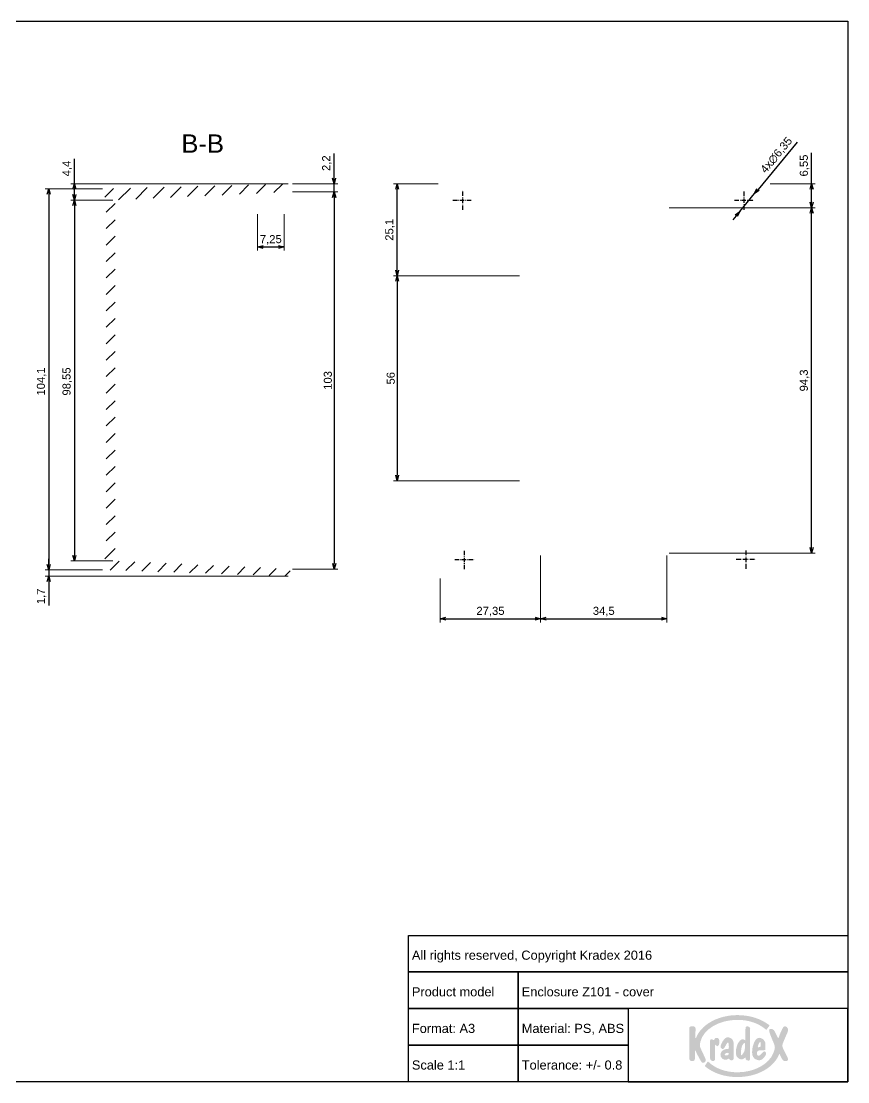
# Paper-space layout 'Cover' of a CAD drawing. Header units: millimetres. Extents: x 0 to 414, y 0 to 290.
# Drawn here: x 187.8 to 413.5, y 0.5 to 290.1 of the extents above; entities that cross this region are included whole.
import ezdxf

# ---------------------------------------------------------------- set-up
doc = ezdxf.new("R2010")
doc.units = ezdxf.units.MM
doc.linetypes.add('ACAD_ISO10W100', pattern=[18, 12, -3, 0, -3])
for name, color, linetype, lineweight in [('MD_Annotation', 7, 'Continuous', 25), ('MD_Axes', 7, 'ACAD_ISO10W100', 25), ('MD_Hatching', 7, 'Continuous', 25)]:
    doc.layers.add(name, color=color, linetype=linetype, lineweight=lineweight)
doc.layers.add('Tabelka', color=7, linetype='Continuous')
doc.styles.get("Standard").update_dxf_attribs({"font": 'arial.ttf'})
doc.dimstyles.new('ISO-25', dxfattribs={"dimtxt": 2.2, "dimasz": 1.5, "dimexe": 1, "dimexo": 0.625, "dimtad": 1, "dimrnd": 0.05, "dimtxsty": 'Standard', "dimblk": 'OPEN30', "dimcen": 2.5, "dimadec": 0, "dimazin": 0, "dimtfac": 1, "dimtmove": 0, "dimatfit": 3, "dimfxl": 1, "dimlwe": 18, "dimarcsym": 0})

# ---------------------------------------------------------------- blocks, each defined once
blk = doc.blocks.new('_Open30')
at = {"color": 0, "linetype": 'ByBlock', "lineweight": -2}
for p, q in [((-1, 0.27), (0, 0)), ((0, 0), (-1, -0.27)), ((0, 0), (-1, 0))]:
    blk.add_line(p, q, dxfattribs=at)
blk = doc.blocks.new('*D181')
at = {"layer": 'Defpoints', "color": 0, "transparency": 16777216}
for p in [(252.34, 238.08), (259.59, 238.08), (259.59, 228.48)]:
    blk.add_point(p, dxfattribs=at)
at = {"layer": 'MD_Annotation', "color": 0, "lineweight": 18, "transparency": 16777216}
for p, q in [((252.34, 237.45), (252.34, 227.48)), ((259.59, 237.45), (259.59, 227.48))]:
    blk.add_line(p, q, dxfattribs=at)
at = {"layer": 'MD_Annotation', "color": 0, "lineweight": -2, "transparency": 16777216}
blk.add_line((253.84, 228.48), (258.09, 228.48), dxfattribs=at)
at = {"layer": 'MD_Annotation', "color": 0, "lineweight": -2, "transparency": 16777216, "xscale": 1.5, "yscale": 1.5, "zscale": 1.5, "rotation": 180}
blk.add_blockref('_Open30', (252.34, 228.48), dxfattribs=at)
at = {"layer": 'MD_Annotation', "color": 0, "lineweight": -2, "transparency": 16777216, "xscale": 1.5, "yscale": 1.5, "zscale": 1.5}
blk.add_blockref('_Open30', (259.59, 228.48), dxfattribs=at)
at = {"layer": 'MD_Annotation', "color": 0, "transparency": 16777216, "insert": (255.97, 230.42), "char_height": 2.2, "attachment_point": 5}
blk.add_mtext('7,25', dxfattribs=at)
blk = doc.blocks.new('*D182')
at = {"layer": 'Defpoints', "color": 0, "transparency": 16777216}
for p in [(261.29, 243.53), (261.29, 140.53), (273.29, 140.53)]:
    blk.add_point(p, dxfattribs=at)
at = {"layer": 'MD_Annotation', "color": 0, "lineweight": 18, "transparency": 16777216}
for p, q in [((261.92, 243.53), (274.29, 243.53)), ((261.92, 140.53), (274.29, 140.53))]:
    blk.add_line(p, q, dxfattribs=at)
at = {"layer": 'MD_Annotation', "color": 0, "lineweight": -2, "transparency": 16777216}
blk.add_line((273.29, 242.03), (273.29, 142.03), dxfattribs=at)
at = {"layer": 'MD_Annotation', "color": 0, "lineweight": -2, "transparency": 16777216, "xscale": 1.5, "yscale": 1.5, "zscale": 1.5}
for p, rotation in [((273.29, 243.53), 90), ((273.29, 140.53), 270)]:
    blk.add_blockref('_Open30', p, dxfattribs=dict(at, rotation=rotation))
at = {"layer": 'MD_Annotation', "color": 0, "transparency": 16777216, "insert": (271.55, 192.03), "char_height": 2.2, "attachment_point": 5, "rotation": 90}
blk.add_mtext('103', dxfattribs=at)
blk = doc.blocks.new('*D183')
at = {"layer": 'Defpoints', "color": 0, "transparency": 16777216}
for p in [(213.44, 241.31), (202.34, 142.75), (213.44, 142.75)]:
    blk.add_point(p, dxfattribs=at)
at = {"layer": 'MD_Annotation', "color": 0, "lineweight": 18, "transparency": 16777216}
for p, q in [((212.82, 241.31), (201.34, 241.31)), ((212.82, 142.75), (201.34, 142.75))]:
    blk.add_line(p, q, dxfattribs=at)
at = {"layer": 'MD_Annotation', "color": 0, "lineweight": -2, "transparency": 16777216}
blk.add_line((202.34, 239.81), (202.34, 144.25), dxfattribs=at)
at = {"layer": 'MD_Annotation', "color": 0, "lineweight": -2, "transparency": 16777216, "xscale": 1.5, "yscale": 1.5, "zscale": 1.5}
for p, rotation in [((202.34, 241.31), 90), ((202.34, 142.75), 270)]:
    blk.add_blockref('_Open30', p, dxfattribs=dict(at, rotation=rotation))
at = {"layer": 'MD_Annotation', "color": 0, "transparency": 16777216, "insert": (200.39, 191.75), "char_height": 2.2, "attachment_point": 5, "rotation": 90}
blk.add_mtext('98,55', dxfattribs=at)
blk = doc.blocks.new('*D186')
at = {"layer": 'Defpoints', "color": 0, "transparency": 16777216}
for p in [(364.14, 239.18), (403.66, 239.18), (364.14, 144.88)]:
    blk.add_point(p, dxfattribs=at)
at = {"layer": 'MD_Annotation', "color": 0, "lineweight": 18, "transparency": 16777216}
for p, q in [((364.76, 239.18), (404.66, 239.18)), ((364.76, 144.88), (404.66, 144.88))]:
    blk.add_line(p, q, dxfattribs=at)
at = {"layer": 'MD_Annotation', "color": 0, "lineweight": -2, "transparency": 16777216}
blk.add_line((403.66, 146.38), (403.66, 237.68), dxfattribs=at)
at = {"layer": 'MD_Annotation', "color": 0, "lineweight": -2, "transparency": 16777216, "xscale": 1.5, "yscale": 1.5, "zscale": 1.5}
for p, rotation in [((403.66, 239.18), 90), ((403.66, 144.88), 270)]:
    blk.add_blockref('_Open30', p, dxfattribs=dict(at, rotation=rotation))
at = {"layer": 'MD_Annotation', "color": 0, "transparency": 16777216, "insert": (401.72, 192.03), "char_height": 2.2, "attachment_point": 5, "rotation": 90}
blk.add_mtext('94,3', dxfattribs=at)
blk = doc.blocks.new('*D187')
at = {"layer": 'Defpoints', "color": 0, "transparency": 16777216}
for p in [(329.64, 144.88), (364.14, 144.88), (364.14, 126.95)]:
    blk.add_point(p, dxfattribs=at)
at = {"layer": 'MD_Annotation', "color": 0, "lineweight": 18, "transparency": 16777216}
for p, q in [((329.64, 144.26), (329.64, 125.95)), ((364.14, 144.26), (364.14, 125.95))]:
    blk.add_line(p, q, dxfattribs=at)
at = {"layer": 'MD_Annotation', "color": 0, "lineweight": -2, "transparency": 16777216}
blk.add_line((331.14, 126.95), (362.64, 126.95), dxfattribs=at)
at = {"layer": 'MD_Annotation', "color": 0, "lineweight": -2, "transparency": 16777216, "xscale": 1.5, "yscale": 1.5, "zscale": 1.5, "rotation": 180}
blk.add_blockref('_Open30', (329.64, 126.95), dxfattribs=at)
at = {"layer": 'MD_Annotation', "color": 0, "lineweight": -2, "transparency": 16777216, "xscale": 1.5, "yscale": 1.5, "zscale": 1.5}
blk.add_blockref('_Open30', (364.14, 126.95), dxfattribs=at)
at = {"layer": 'MD_Annotation', "color": 0, "transparency": 16777216, "insert": (346.89, 128.9), "char_height": 2.2, "attachment_point": 5}
blk.add_mtext('34,5', dxfattribs=at)
blk = doc.blocks.new('*D188')
at = {"layer": 'Defpoints', "color": 0, "transparency": 16777216}
for p in [(290.48, 245.74), (302.26, 245.74), (324.54, 220.63)]:
    blk.add_point(p, dxfattribs=at)
at = {"layer": 'MD_Annotation', "color": 0, "lineweight": 18, "transparency": 16777216}
for p, q in [((301.64, 245.74), (289.48, 245.74)), ((323.92, 220.63), (289.48, 220.63))]:
    blk.add_line(p, q, dxfattribs=at)
at = {"layer": 'MD_Annotation', "color": 0, "lineweight": -2, "transparency": 16777216}
blk.add_line((290.48, 222.13), (290.48, 244.24), dxfattribs=at)
at = {"layer": 'MD_Annotation', "color": 0, "lineweight": -2, "transparency": 16777216, "xscale": 1.5, "yscale": 1.5, "zscale": 1.5}
for p, rotation in [((290.48, 245.74), 90), ((290.48, 220.63), 270)]:
    blk.add_blockref('_Open30', p, dxfattribs=dict(at, rotation=rotation))
at = {"layer": 'MD_Annotation', "color": 0, "transparency": 16777216, "insert": (288.53, 233.18), "char_height": 2.2, "attachment_point": 5, "rotation": 90}
blk.add_mtext('25,1', dxfattribs=at)
blk = doc.blocks.new('*D189')
at = {"layer": 'Defpoints', "color": 0, "transparency": 16777216}
for p in [(324.32, 220.63), (290.48, 164.63), (324.54, 164.63)]:
    blk.add_point(p, dxfattribs=at)
at = {"layer": 'MD_Annotation', "color": 0, "lineweight": 18, "transparency": 16777216}
for p, q in [((323.7, 220.63), (289.48, 220.63)), ((323.92, 164.63), (289.48, 164.63))]:
    blk.add_line(p, q, dxfattribs=at)
at = {"layer": 'MD_Annotation', "color": 0, "lineweight": -2, "transparency": 16777216}
blk.add_line((290.48, 219.13), (290.48, 166.13), dxfattribs=at)
at = {"layer": 'MD_Annotation', "color": 0, "lineweight": -2, "transparency": 16777216, "xscale": 1.5, "yscale": 1.5, "zscale": 1.5}
for p, rotation in [((290.48, 220.63), 90), ((290.48, 164.63), 270)]:
    blk.add_blockref('_Open30', p, dxfattribs=dict(at, rotation=rotation))
at = {"layer": 'MD_Annotation', "color": 0, "transparency": 16777216, "insert": (288.73, 192.63), "char_height": 2.2, "attachment_point": 5, "rotation": 90}
blk.add_mtext('56', dxfattribs=at)
blk = doc.blocks.new('*D190')
at = {"layer": 'Defpoints', "color": 0, "transparency": 16777216}
for p in [(388.07, 243.06), (384.01, 238.18)]:
    blk.add_point(p, dxfattribs=at)
at = {"layer": 'MD_Annotation', "color": 0, "lineweight": -2, "transparency": 16777216}
for p, q in [((399.72, 257.11), (389.02, 244.22)), ((384.01, 238.18), (388.07, 243.06)), ((383.05, 237.02), (382.1, 235.87))]:
    blk.add_line(p, q, dxfattribs=at)
at = {"layer": 'MD_Annotation', "color": 0, "lineweight": -2, "transparency": 16777216, "xscale": 1.5, "yscale": 1.5, "zscale": 1.5}
for p, rotation in [((388.07, 243.06), 230.3308859867041), ((384.01, 238.18), 50.33088598670415)]:
    blk.add_blockref('_Open30', p, dxfattribs=dict(at, rotation=rotation))
at = {"layer": 'MD_Annotation', "color": 0, "transparency": 16777216, "insert": (394.13, 253.49), "char_height": 2.2, "attachment_point": 5, "rotation": 50.3309}
blk.add_mtext('4x∅6,35', dxfattribs=at)
blk = doc.blocks.new('*D200')
at = {"layer": 'Defpoints', "color": 0, "transparency": 16777216}
for p in [(391.66, 245.74), (403.66, 245.74), (364.14, 239.18)]:
    blk.add_point(p, dxfattribs=at)
at = {"layer": 'MD_Annotation', "color": 0, "lineweight": -2, "transparency": 16777216}
for p, q in [((403.66, 245.74), (403.66, 254.23)), ((403.66, 240.68), (403.66, 244.24))]:
    blk.add_line(p, q, dxfattribs=at)
at = {"layer": 'MD_Annotation', "color": 0, "lineweight": 18, "transparency": 16777216}
for p, q in [((392.29, 245.74), (404.66, 245.74)), ((364.76, 239.18), (404.66, 239.18))]:
    blk.add_line(p, q, dxfattribs=at)
at = {"layer": 'MD_Annotation', "color": 0, "lineweight": -2, "transparency": 16777216, "xscale": 1.5, "yscale": 1.5, "zscale": 1.5}
for p, rotation in [((403.66, 245.74), 90), ((403.66, 239.18), 270)]:
    blk.add_blockref('_Open30', p, dxfattribs=dict(at, rotation=rotation))
at = {"layer": 'MD_Annotation', "color": 0, "transparency": 16777216, "insert": (401.72, 250.73), "char_height": 2.2, "attachment_point": 5, "rotation": 90}
blk.add_mtext('6,55', dxfattribs=at)
blk = doc.blocks.new('*D201')
at = {"layer": 'Defpoints', "color": 0, "transparency": 16777216}
for p in [(329.64, 144.88), (302.26, 138.58), (329.64, 126.95)]:
    blk.add_point(p, dxfattribs=at)
at = {"layer": 'MD_Annotation', "color": 0, "lineweight": 18, "transparency": 16777216}
for p, q in [((329.64, 144.26), (329.64, 125.95)), ((302.26, 137.96), (302.26, 125.95))]:
    blk.add_line(p, q, dxfattribs=at)
at = {"layer": 'MD_Annotation', "color": 0, "lineweight": -2, "transparency": 16777216}
blk.add_line((303.76, 126.95), (328.14, 126.95), dxfattribs=at)
at = {"layer": 'MD_Annotation', "color": 0, "lineweight": -2, "transparency": 16777216, "xscale": 1.5, "yscale": 1.5, "zscale": 1.5, "rotation": 180}
blk.add_blockref('_Open30', (302.26, 126.95), dxfattribs=at)
at = {"layer": 'MD_Annotation', "color": 0, "lineweight": -2, "transparency": 16777216, "xscale": 1.5, "yscale": 1.5, "zscale": 1.5}
blk.add_blockref('_Open30', (329.64, 126.95), dxfattribs=at)
at = {"layer": 'MD_Annotation', "color": 0, "transparency": 16777216, "insert": (315.95, 128.9), "char_height": 2.2, "attachment_point": 5}
blk.add_mtext('27,35', dxfattribs=at)
blk = doc.blocks.new('*D202')
at = {"layer": 'Defpoints', "color": 0, "transparency": 16777216}
for p in [(210.64, 244.39), (195.34, 140.28), (210.64, 140.28)]:
    blk.add_point(p, dxfattribs=at)
at = {"layer": 'MD_Annotation', "color": 0, "lineweight": 18, "transparency": 16777216}
for p, q in [((210.02, 244.39), (194.34, 244.39)), ((210.02, 140.28), (194.34, 140.28))]:
    blk.add_line(p, q, dxfattribs=at)
at = {"layer": 'MD_Annotation', "color": 0, "lineweight": -2, "transparency": 16777216}
blk.add_line((195.34, 242.89), (195.34, 141.78), dxfattribs=at)
at = {"layer": 'MD_Annotation', "color": 0, "lineweight": -2, "transparency": 16777216, "xscale": 1.5, "yscale": 1.5, "zscale": 1.5}
for p, rotation in [((195.34, 244.39), 90), ((195.34, 140.28), 270)]:
    blk.add_blockref('_Open30', p, dxfattribs=dict(at, rotation=rotation))
at = {"layer": 'MD_Annotation', "color": 0, "transparency": 16777216, "insert": (193.39, 191.75), "char_height": 2.2, "attachment_point": 5, "rotation": 90}
blk.add_mtext('104,1', dxfattribs=at)
blk = doc.blocks.new('*D208')
at = {"layer": 'Defpoints', "color": 0, "transparency": 16777216}
for p in [(261.29, 245.74), (261.29, 243.53), (273.24, 243.53)]:
    blk.add_point(p, dxfattribs=at)
at = {"layer": 'MD_Annotation', "color": 0, "lineweight": -2, "transparency": 16777216}
for p, q in [((273.24, 247.24), (273.24, 254.01)), ((273.24, 243.53), (273.24, 245.74)), ((273.24, 242.03), (273.24, 240.53))]:
    blk.add_line(p, q, dxfattribs=at)
at = {"layer": 'MD_Annotation', "color": 0, "lineweight": 18, "transparency": 16777216}
for p, q in [((261.92, 245.74), (274.24, 245.74)), ((261.92, 243.53), (274.24, 243.53))]:
    blk.add_line(p, q, dxfattribs=at)
at = {"layer": 'MD_Annotation', "color": 0, "lineweight": -2, "transparency": 16777216, "xscale": 1.5, "yscale": 1.5, "zscale": 1.5}
for p, rotation in [((273.24, 245.74), 270), ((273.24, 243.53), 90)]:
    blk.add_blockref('_Open30', p, dxfattribs=dict(at, rotation=rotation))
at = {"layer": 'MD_Annotation', "color": 0, "transparency": 16777216, "insert": (271.29, 251.37), "char_height": 2.2, "attachment_point": 5, "rotation": 90}
blk.add_mtext('2,2', dxfattribs=at)
blk = doc.blocks.new('*D209')
at = {"layer": 'Defpoints', "color": 0, "transparency": 16777216}
for p in [(261.29, 245.74), (202.34, 241.31), (213.44, 241.31)]:
    blk.add_point(p, dxfattribs=at)
at = {"layer": 'MD_Annotation', "color": 0, "lineweight": -2, "transparency": 16777216}
for p, q in [((202.34, 245.74), (202.34, 252.57)), ((202.34, 242.81), (202.34, 244.24))]:
    blk.add_line(p, q, dxfattribs=at)
at = {"layer": 'MD_Annotation', "color": 0, "lineweight": 18, "transparency": 16777216}
for p, q in [((260.67, 245.74), (201.34, 245.74)), ((212.82, 241.31), (201.34, 241.31))]:
    blk.add_line(p, q, dxfattribs=at)
at = {"layer": 'MD_Annotation', "color": 0, "lineweight": -2, "transparency": 16777216, "xscale": 1.5, "yscale": 1.5, "zscale": 1.5}
for p, rotation in [((202.34, 245.74), 90), ((202.34, 241.31), 270)]:
    blk.add_blockref('_Open30', p, dxfattribs=dict(at, rotation=rotation))
at = {"layer": 'MD_Annotation', "color": 0, "transparency": 16777216, "insert": (200.39, 249.9), "char_height": 2.2, "attachment_point": 5, "rotation": 90}
blk.add_mtext('4,4', dxfattribs=at)
blk = doc.blocks.new('*D210')
at = {"layer": 'Defpoints', "color": 0, "transparency": 16777216}
for p in [(195.34, 140.28), (210.64, 140.28), (261.29, 138.58)]:
    blk.add_point(p, dxfattribs=at)
at = {"layer": 'MD_Annotation', "color": 0, "lineweight": -2, "transparency": 16777216}
for p, q in [((195.34, 141.78), (195.34, 143.28)), ((195.34, 140.28), (195.34, 138.58)), ((195.34, 137.08), (195.34, 130.54))]:
    blk.add_line(p, q, dxfattribs=at)
at = {"layer": 'MD_Annotation', "color": 0, "lineweight": 18, "transparency": 16777216}
for p, q in [((210.02, 140.28), (194.34, 140.28)), ((260.67, 138.58), (194.34, 138.58))]:
    blk.add_line(p, q, dxfattribs=at)
at = {"layer": 'MD_Annotation', "color": 0, "lineweight": -2, "transparency": 16777216, "xscale": 1.5, "yscale": 1.5, "zscale": 1.5}
for p, rotation in [((195.34, 140.28), 270), ((195.34, 138.58), 90)]:
    blk.add_blockref('_Open30', p, dxfattribs=dict(at, rotation=rotation))
at = {"layer": 'MD_Annotation', "color": 0, "transparency": 16777216, "insert": (193.39, 133.06), "char_height": 2.2, "attachment_point": 5, "rotation": 90}
blk.add_mtext('1,7', dxfattribs=at)

psp = doc.layouts.new('Cover')

# ---------------------------------------------------------------- hatches: boundary and pattern name
at = {"layer": 'MD_Hatching'}
h = psp.add_hatch(dxfattribs=at)
h.set_pattern_fill('ANSI31', color=256, style=0)
h.paths.add_polyline_path([(261.294, 243.535), (261.294, 245.735), (210.644, 244.386), (210.644, 239.185), (211.044, 239.185), (211.044, 144.885), (210.644, 144.885), (210.644, 140.283), (261.294, 138.583), (261.294, 140.535), (213.444, 142.755), (213.444, 241.314)], flags=0)
at = {"layer": 'Tabelka', "true_color": 0x00539f}
h = psp.add_hatch(color=154, dxfattribs=at)
h.dxf.hatch_style = 2
edge = h.paths.add_edge_path()
edge.add_spline(control_points=[(374.452, 7.247), (374.452, 7.247), (373.51, 9.264), (373.51, 9.264), (373.027, 10.278), (373.135, 10.371), (373.142, 10.652), (373.153, 10.78), (373.198, 11.025), (373.272, 11.395), (374.146, 14.885), (378.349, 17.396), (383.431, 17.396), (386.539, 17.396), (389.31, 16.365), (391.14, 14.764), (391.212, 14.701), (391.303, 14.674), (391.367, 14.764), (391.407, 14.82), (392.038, 15.653), (392.08, 15.707), (392.146, 15.792), (392.165, 15.888), (392.046, 15.98), (389.902, 17.647), (386.835, 18.687), (383.431, 18.687), (378.361, 18.687), (374.042, 16.376), (372.395, 13.137), (372.349, 13.042), (372.337, 13.015), (372.282, 12.902), (371.992, 12.2), (371.912, 12.087), (371.925, 12.885), (371.925, 12.885), (371.954, 15.023), (371.954, 15.023), (371.962, 15.529), (371.572, 15.657), (370.946, 15.643), (370.473, 15.632), (370.267, 15.43), (370.265, 15.079), (370.265, 15.079), (370.237, 6.899), (370.237, 6.899), (370.236, 6.511), (370.504, 6.128), (371.014, 6.11), (371.55, 6.091), (371.745, 6.413), (371.758, 6.673), (371.809, 7.708), (371.835, 8.228), (371.835, 8.551), (371.822, 9.37), (371.941, 8.97), (372.117, 8.593), (372.491, 7.782), (373.016, 6.81), (373.551, 5.937), (373.732, 5.642), (374.111, 5.562), (374.417, 5.765), (374.999, 6.148), (374.635, 6.841), (374.452, 7.247), (374.452, 7.247), (374.452, 7.247), (374.452, 7.247)], knot_values=[0, 0, 0, 0, 1, 1, 1, 2, 2, 2, 3, 3, 3, 4, 4, 4, 5, 5, 5, 6, 6, 6, 7, 7, 7, 8, 8, 8, 9, 9, 9, 10, 10, 10, 11, 11, 11, 12, 12, 12, 13, 13, 13, 14, 14, 14, 15, 15, 15, 16, 16, 16, 17, 17, 17, 18, 18, 18, 19, 19, 19, 20, 20, 20, 21, 21, 21, 22, 22, 22, 23, 23, 23, 24, 24, 24, 24], degree=3, periodic=0)
edge = h.paths.add_edge_path()
edge.add_spline(control_points=[(377.608, 10.37), (377.838, 9.943), (378.434, 10.331), (378.434, 10.967), (378.434, 11.118), (378.434, 11.762), (378.434, 11.762), (378.434, 12.235), (378.124, 12.461), (377.8, 12.461), (377.45, 12.461), (377.269, 12.368), (377.164, 12.19), (377.123, 12.12), (377.078, 11.803), (376.901, 11.82), (376.725, 11.838), (376.678, 12.118), (376.371, 12.125), (376.119, 12.125), (375.9, 11.996), (375.9, 11.471), (375.9, 11.471), (375.9, 7.082), (375.9, 7.082), (375.9, 6.713), (376.107, 6.146), (376.65, 6.146), (377.151, 6.146), (377.263, 6.431), (377.267, 6.631), (377.267, 6.631), (377.259, 8.829), (377.281, 9.924), (377.294, 10.585), (377.357, 10.834), (377.608, 10.37), (377.608, 10.37), (377.608, 10.37), (377.608, 10.37)], knot_values=[0, 0, 0, 0, 1, 1, 1, 2, 2, 2, 3, 3, 3, 4, 4, 4, 5, 5, 5, 6, 6, 6, 7, 7, 7, 8, 8, 8, 9, 9, 9, 10, 10, 10, 11, 11, 11, 12, 12, 12, 13, 13, 13, 13], degree=3, periodic=0)
edge = h.paths.add_edge_path()
edge.add_spline(control_points=[(380.165, 9.394), (379.577, 9.272), (378.815, 8.763), (378.76, 8.009), (378.687, 7.019), (379.545, 6.261), (380.473, 6.521), (380.938, 6.651), (380.932, 6.996), (381.167, 6.685), (381.288, 6.524), (381.455, 6.324), (381.767, 6.324), (382.111, 6.324), (382.288, 6.449), (382.342, 6.756), (382.414, 7.162), (382.367, 10.996), (382.344, 11.135), (382.272, 11.581), (382.134, 11.939), (381.864, 12.184), (381.591, 12.432), (381.011, 12.684), (380.633, 12.632), (379.928, 12.535), (379.361, 11.557), (379.097, 11.03), (379.001, 10.839), (378.614, 10.007), (378.904, 9.718), (378.904, 9.718), (379.067, 9.554), (379.067, 9.554), (379.309, 9.313), (379.619, 9.428), (379.747, 9.644), (379.747, 9.644), (380.288, 10.546), (380.554, 11), (380.653, 11.169), (381.053, 11.684), (381.057, 9.98), (381.059, 9.128), (380.826, 9.532), (380.165, 9.394), (380.165, 9.394), (380.165, 9.394), (380.165, 9.394)], knot_values=[0, 0, 0, 0, 1, 1, 1, 2, 2, 2, 3, 3, 3, 4, 4, 4, 5, 5, 5, 6, 6, 6, 7, 7, 7, 8, 8, 8, 9, 9, 9, 10, 10, 10, 11, 11, 11, 12, 12, 12, 13, 13, 13, 14, 14, 14, 15, 15, 15, 16, 16, 16, 16], degree=3, periodic=0)
edge = h.paths.add_edge_path()
edge.add_spline(control_points=[(380.55, 7.685), (380.17, 7.64), (379.676, 7.724), (380.037, 8.112), (380.264, 8.356), (380.451, 8.375), (380.704, 8.406), (381.134, 8.461), (381.163, 7.757), (380.55, 7.685)], knot_values=[0, 0, 0, 0, 1, 1, 1, 2, 2, 2, 3, 3, 3, 3], degree=3, periodic=0)
edge = h.paths.add_edge_path()
edge.add_spline(control_points=[(386.436, 6.264), (386.726, 6.264), (386.787, 6.337), (386.789, 6.545), (386.789, 6.545), (386.872, 14.992), (386.872, 14.992), (386.876, 15.463), (386.311, 15.61), (386.01, 15.61), (385.765, 15.61), (385.612, 15.51), (385.606, 15.237), (385.606, 15.237), (385.524, 11.821), (385.524, 11.821), (384.117, 12.96), (382.998, 10.249), (382.998, 8.874), (382.998, 7.5), (383.095, 7.397), (383.507, 7.056), (383.832, 6.787), (384.125, 6.601), (384.497, 6.601), (384.773, 6.601), (384.945, 6.647), (385.234, 6.869), (385.523, 7.091), (385.609, 7.106), (385.609, 7.106), (385.609, 7.106), (385.609, 6.815), (385.609, 6.815), (385.609, 6.52), (385.959, 6.264), (386.436, 6.264)], knot_values=[0, 0, 0, 0, 1, 1, 1, 2, 2, 2, 3, 3, 3, 4, 4, 4, 5, 5, 5, 6, 6, 6, 7, 7, 7, 8, 8, 8, 9, 9, 9, 10, 10, 10, 11, 11, 11, 12, 12, 12, 12], degree=3, periodic=0)
edge = h.paths.add_edge_path()
edge.add_spline(control_points=[(385.17, 8.585), (384.418, 7.345), (384.346, 7.496), (384.346, 8.453), (384.346, 10.036), (384.959, 11.08), (385.306, 11.08), (385.388, 11.08), (385.44, 10.996), (385.44, 10.82), (385.44, 10.083), (385.516, 9.157), (385.17, 8.585), (385.17, 8.585), (385.17, 8.585), (385.17, 8.585)], knot_values=[0, 0, 0, 0, 1, 1, 1, 2, 2, 2, 3, 3, 3, 4, 4, 4, 5, 5, 5, 5], degree=3, periodic=0)
edge = h.paths.add_edge_path()
edge.add_spline(control_points=[(389.544, 9.05), (389.544, 9.05), (390.668, 9.092), (390.668, 9.092), (390.952, 9.125), (391.052, 9.194), (391.052, 9.524), (391.052, 9.524), (391.052, 10.742), (391.052, 10.742), (391.052, 11.404), (390.623, 11.908), (390.374, 12.101), (390.128, 12.291), (389.649, 12.507), (389.26, 12.489), (388.533, 12.482), (388.033, 11.501), (387.809, 10.83), (387.554, 10.063), (387.405, 9.514), (387.405, 8.437), (387.405, 7.36), (387.959, 6.874), (388.184, 6.726), (388.972, 6.205), (389.776, 6.231), (390.248, 6.702), (390.551, 7.005), (390.982, 7.386), (391.181, 7.959), (391.243, 8.113), (391.246, 8.413), (391.074, 8.585), (390.884, 8.781), (390.64, 8.864), (390.382, 8.605), (390.382, 8.605), (389.592, 7.792), (389.592, 7.792), (389.128, 7.315), (388.569, 7.732), (388.724, 8.405), (388.852, 8.971), (389.117, 9.035), (389.544, 9.05)], knot_values=[0, 0, 0, 0, 1, 1, 1, 2, 2, 2, 3, 3, 3, 4, 4, 4, 5, 5, 5, 6, 6, 6, 7, 7, 7, 8, 8, 8, 9, 9, 9, 10, 10, 10, 11, 11, 11, 12, 12, 12, 13, 13, 13, 14, 14, 14, 15, 15, 15, 15], degree=3, periodic=0)
edge = h.paths.add_edge_path()
edge.add_spline(control_points=[(388.976, 10.194), (389.088, 10.498), (389.315, 11.344), (389.582, 11.334), (389.673, 11.33), (389.735, 11.217), (389.742, 11.048), (389.756, 10.711), (389.736, 10.617), (389.736, 10.353), (389.736, 10.15), (389.717, 10.055), (389.545, 9.997), (389.104, 9.847), (388.866, 9.9), (388.976, 10.194), (388.976, 10.194), (388.976, 10.194), (388.976, 10.194)], knot_values=[0, 0, 0, 0, 1, 1, 1, 2, 2, 2, 3, 3, 3, 4, 4, 4, 5, 5, 5, 6, 6, 6, 6], degree=3, periodic=0)
edge = h.paths.add_edge_path()
edge.add_spline(control_points=[(395.909, 9.505), (395.58, 10.17), (395.521, 10.399), (396.017, 11.544), (396.017, 11.544), (397.075, 13.987), (397.075, 13.987), (397.276, 14.452), (397.314, 15.056), (396.91, 15.383), (396.171, 15.981), (395.884, 15.561), (395.182, 13.92), (394.441, 12.19), (394.691, 12.038), (394.19, 12.97), (394.19, 12.97), (393.561, 14.285), (393.561, 14.285), (393.348, 14.731), (392.954, 14.862), (392.635, 14.925), (391.883, 15.072), (391.926, 14.431), (392.334, 13.418), (392.334, 13.418), (393.15, 11.397), (393.15, 11.397), (393.504, 10.519), (393.749, 10.137), (393.528, 9.3), (393.45, 9.005), (393.356, 8.725), (393.251, 8.454), (393.229, 8.395), (393.222, 8.379), (393.18, 8.277), (391.977, 5.275), (387.992, 3.064), (383.431, 3.064), (380.159, 3.064), (377.271, 4.147), (375.478, 5.923), (375.405, 5.993), (375.315, 5.997), (375.241, 5.919), (375.178, 5.827), (374.589, 4.946), (374.547, 4.876), (374.505, 4.806), (374.533, 4.711), (374.583, 4.67), (376.859, 2.78), (379.906, 1.773), (383.431, 1.773), (388.624, 1.773), (393.017, 4.204), (394.582, 7.56), (394.601, 7.601), (394.625, 7.653), (394.647, 7.71), (394.981, 8.657), (394.934, 7.701), (395.507, 6.777), (395.999, 5.985), (396.545, 6.083), (396.877, 6.157), (397.322, 6.256), (397.299, 6.695), (396.945, 7.408), (396.945, 7.408), (395.909, 9.505), (395.909, 9.505), (395.909, 9.505), (395.909, 9.505), (395.909, 9.505)], knot_values=[0, 0, 0, 0, 1, 1, 1, 2, 2, 2, 3, 3, 3, 4, 4, 4, 5, 5, 5, 6, 6, 6, 7, 7, 7, 8, 8, 8, 9, 9, 9, 10, 10, 10, 11, 11, 11, 12, 12, 12, 13, 13, 13, 14, 14, 14, 15, 15, 15, 16, 16, 16, 17, 17, 17, 18, 18, 18, 19, 19, 19, 20, 20, 20, 21, 21, 21, 22, 22, 22, 23, 23, 23, 24, 24, 24, 25, 25, 25, 25], degree=3, periodic=0)

# ---------------------------------------------------------------- linework, layer by layer
at = {"layer": 'MD_Axes', "ltscale": 0.1}
for p, q in [((308.363, 238.634), (308.363, 243.934)), ((385.263, 238.609), (385.263, 243.909)), ((305.713, 241.284), (311.013, 241.284)), ((382.613, 241.259), (387.913, 241.259)), ((308.838, 140.485), (308.838, 145.785)), ((385.737, 140.61), (385.737, 145.91)), ((306.188, 143.135), (311.488, 143.135)), ((383.087, 143.26), (388.387, 143.26))]:
    psp.add_line(p, q, dxfattribs=at)
at = {"layer": 'Tabelka'}
for points in [[(0.272, 290.149), (413.528, 290.149), (413.528, 0.477), (0.272, 0.477)], [(413.528, 30.477), (293.528, 30.477), (293.528, 40.477), (413.528, 40.477)], [(323.528, 20.477), (293.528, 20.477), (293.528, 30.477), (323.528, 30.477)], [(413.528, 20.477), (323.528, 20.477), (323.528, 30.477), (413.528, 30.477)], [(323.528, 10.477), (293.528, 10.477), (293.528, 20.477), (323.528, 20.477)], [(353.528, 10.477), (323.528, 10.477), (323.528, 20.477), (353.528, 20.477)], [(413.528, 20.477), (353.528, 20.477), (353.528, 0.477), (413.528, 0.477)], [(323.528, 0.477), (293.528, 0.477), (293.528, 10.477), (323.528, 10.477)], [(353.528, 0.477), (323.528, 0.477), (323.528, 10.477), (353.528, 10.477)]]:
    psp.add_lwpolyline(points, close=True, dxfattribs=at)

# ---------------------------------------------------------------- texts
at = {"insert": (293.528, 40.477), "char_height": 2.5, "attachment_point": 1}
psp.add_mtext_dynamic_manual_height_columns('\\P All rights reserved, Copyright Kradex 2016', width=120, gutter_width=12.5, heights=[0], dxfattribs=at)
at = {"layer": 'MD_Annotation', "color": 7, "insert": (237.369, 254.235), "char_height": 5, "width": 13.26057, "attachment_point": 8}
psp.add_mtext('B-B', dxfattribs=at)
at = {"layer": 'Tabelka', "char_height": 2.5, "attachment_point": 1}
for s, width, heights, insert in [('\\pi15;\\P\\pi0; Product model', 30, [9.962], (293.528, 30.477)), ('\\P Enclosure Z101 - cover ', 90, [7.412], (323.528, 30.477)), ('\\P Format: A3', 30, [0], (293.528, 20.477)), ('\\P Material: PS, ABS', 30, [0], (323.528, 20.477)), ('\\P Scale 1:1', 30, [0], (293.528, 10.477)), ('\\P Tolerance: +/- 0.8', 30, [0], (323.528, 10.477))]:
    psp.add_mtext_dynamic_manual_height_columns(s, width=width, gutter_width=12.5, heights=heights, dxfattribs=dict(at, insert=insert))

# ---------------------------------------------------------------- dimensions: what is measured, and where the dimension line sits
at = {"layer": 'MD_Annotation'}
dim = psp.add_diameter_dim_2p(p1=(384.012, 238.177), p2=(388.065, 243.064), text='4x<>', dimstyle='ISO-25', override={"dimlfac": -1, "dimpost": ''}, dxfattribs=at)
dim.commit()
dim.dimension.update_dxf_attribs({"geometry": '*D190', "text_midpoint": (395.66, 252.222), "dimtype": 163})
for base, p1, p2, angle, picture, middle in [((202.337, 241.314), (261.294, 245.735), (213.444, 241.314), 270, '*D209', (202.337, 249.903)), ((273.241, 243.535), (261.294, 245.735), (261.294, 243.535), 90, '*D208', (273.241, 251.371)), ((195.337, 140.283), (210.644, 244.386), (210.644, 140.283), 270, '*D202', (195.337, 191.751)), ((202.337, 142.755), (213.444, 241.314), (213.444, 142.755), 270, '*D183', (202.337, 191.751)), ((195.337, 140.283), (261.294, 138.583), (210.644, 140.283), 270, '*D210', (195.337, 133.059))]:
    dim = psp.add_linear_dim(base=base, p1=p1, p2=p2, angle=angle, dimstyle='ISO-25', override={"dimlfac": -1}, dxfattribs=at)
    dim.commit()
    dim.dimension.update_dxf_attribs({"geometry": picture, "text_midpoint": middle, "dimtype": 160})
for base, p1, p2, angle, picture, middle in [((403.663, 245.735), (364.137, 239.185), (391.663, 245.735), 90, '*D200', (401.715, 250.732)), ((273.294, 140.535), (261.294, 243.535), (261.294, 140.535), 90, '*D182', (271.545, 192.035)), ((290.479, 245.735), (324.543, 220.633), (302.263, 245.735), 270, '*D188', (288.532, 233.184)), ((403.663, 239.185), (364.137, 144.885), (364.137, 239.185), 90, '*D186', (401.715, 192.035)), ((290.479, 164.633), (324.324, 220.633), (324.543, 164.633), 270, '*D189', (288.731, 192.633))]:
    dim = psp.add_linear_dim(base=base, p1=p1, p2=p2, angle=angle, dimstyle='ISO-25', override={"dimlfac": -1}, dxfattribs=at)
    dim.commit()
    dim.dimension.update_dxf_attribs({"geometry": picture, "text_midpoint": middle})
for base, p1, p2, picture, middle in [((259.594, 228.476), (252.344, 238.077), (259.594, 238.077), '*D181', (255.969, 230.423)), ((329.637, 126.953), (302.263, 138.583), (329.637, 144.885), '*D201', (315.95, 128.9)), ((364.137, 126.953), (329.637, 144.885), (364.137, 144.885), '*D187', (346.887, 128.9))]:
    dim = psp.add_linear_dim(base=base, p1=p1, p2=p2, dimstyle='ISO-25', override={"dimlfac": -1}, dxfattribs=at)
    dim.commit()
    dim.dimension.update_dxf_attribs({"geometry": picture, "text_midpoint": middle})

doc.saveas('drawing.dxf')
